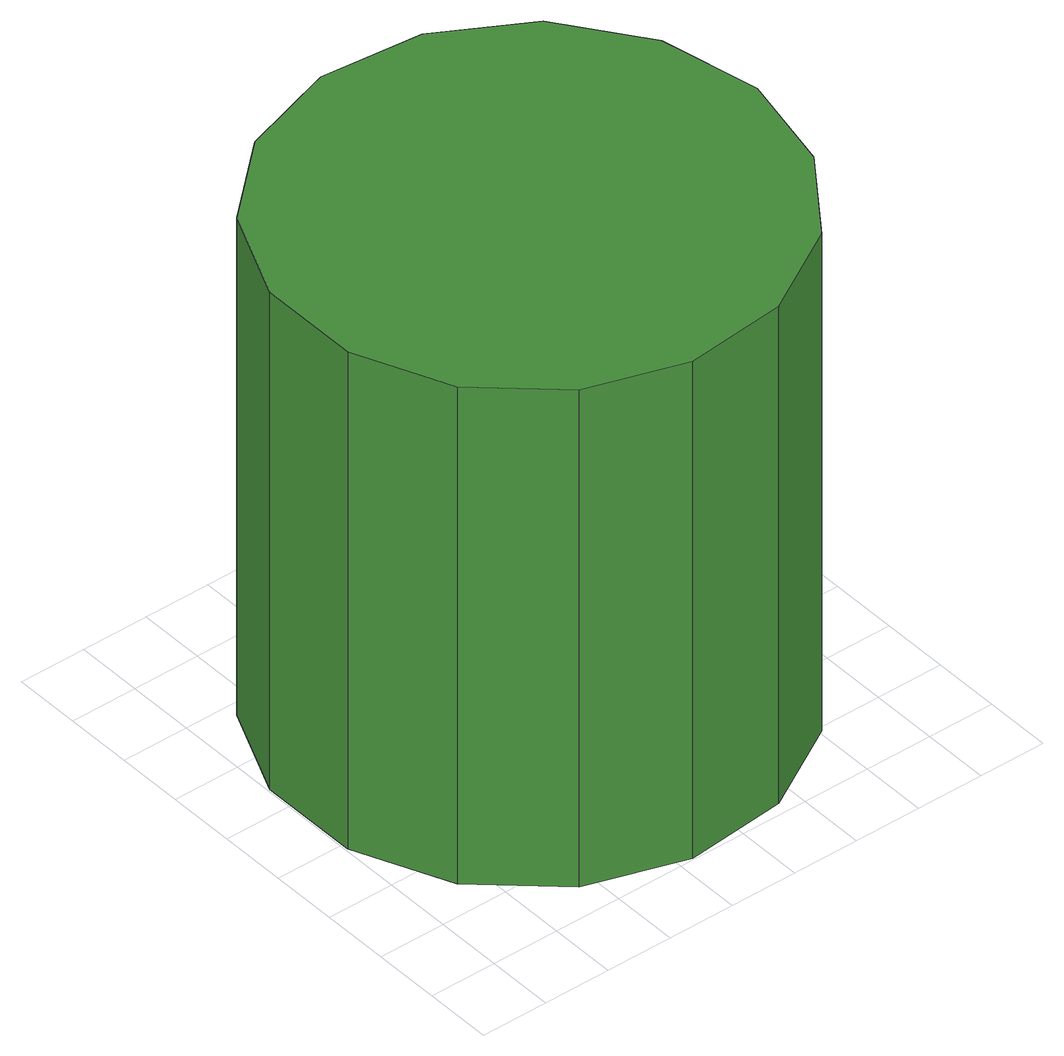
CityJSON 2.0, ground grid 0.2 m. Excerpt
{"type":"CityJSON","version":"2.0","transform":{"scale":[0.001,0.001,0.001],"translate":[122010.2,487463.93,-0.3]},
"CityObjects":{
"tree1":{"type":"SolitaryVegetationObject","attributes":{"function":"something"},"geometry":[{"type":"MultiSurface","lod":"1","boundaries":[[[0,1,2,3,4,5,6,7,8,9,10,11,12,13,14]],[[15,16,17,18,19,20,21,22,23,24,25,26,27,28,29]],[[0,29,28,1]],[[1,28,27,2]],[[2,27,26,3]],[[3,26,25,4]],[[4,25,24,5]],[[5,24,23,6]],[[6,23,22,7]],[[7,22,21,8]],[[8,21,20,9]],[[9,20,19,10]],[[10,19,18,11]],[[11,18,17,12]],[[12,17,16,13]],[[13,16,15,14]],[[14,15,29,0]]]}]}
},
"vertices":[
[1450,730,1591],[1386,1026,1591],[1208,1272,1591],[945,1424,1591],[643,1455,1591],[355,1362,1591],[129,1159,1591],[6,881,1591],[6,578,1591],[129,300,1591],[355,97,1591],[643,4,1591],[945,35,1591],[1208,187,1591],[1386,433,1591],[1386,433,1],[1208,187,1],[945,35,1],[643,4,1],[355,97,1],[129,300,1],[6,578,1],[6,881,1],[129,1159,1],[355,1362,1],[643,1455,1],[945,1424,1],[1208,1272,1],[1386,1026,1],[1450,730,1]
]}
